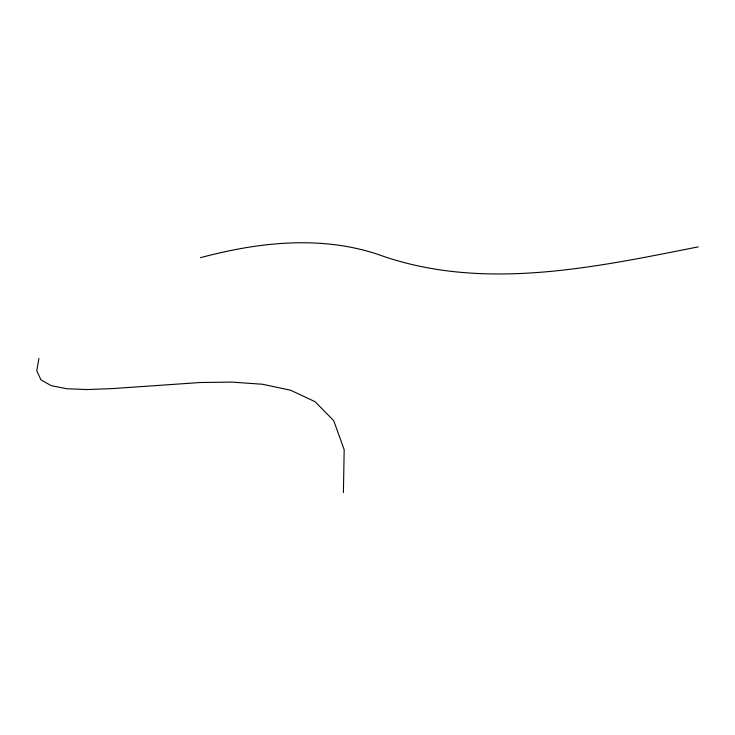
<?xml version="1.0" encoding="UTF-8"?>
<svg xmlns="http://www.w3.org/2000/svg" width="735" height="735" viewBox="0 0 735 735"><rect width="100%" height="100%" fill="white"/><g stroke="black" fill="none" stroke-linecap="round" stroke-linejoin="round"><path stroke-width="1.1" d="M343.42 492.588L344.182 449.701L333.681 420.622L315.067 401.696L290.702 390.248L262.487 384.249L231.975 382.108L200.508 382.503L111.711 388.64L87.281 389.55L66.876 388.741L51.229 385.673L41.004 379.848L36.75 370.881L38.909 358.45M200.379 257.7C260.162 241.677 324.87 234.658 384.148 256.579C486.267 291.005 595.892 267.09 698.25 246.868"/></g></svg>
